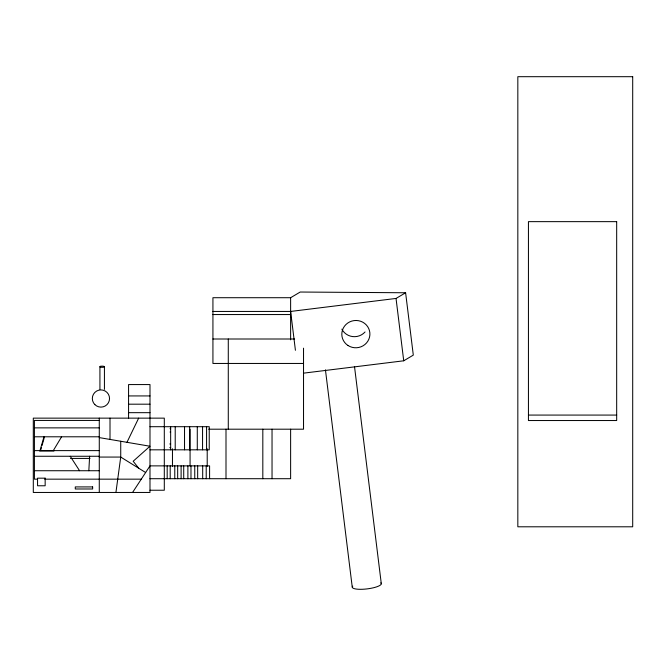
<?xml version="1.0" encoding="UTF-8"?>
<svg xmlns="http://www.w3.org/2000/svg" width="666" height="666" viewBox="0 0 666 666"><rect width="100%" height="100%" fill="white"/><g stroke="black" fill="none" stroke-linecap="round" stroke-linejoin="round"><path stroke-width="1" d="M88.836 470.729L89.619 456.26M115.926 492.457L120.729 457.067L120.729 441.258M40.002 450.616L43.981 436.788L43.981 438.678L41.991 445.587M40.568 450.532L41.425 447.569M126.965 442.316L138.661 418.14M53.288 450.616L61.597 436.788M132.567 492.457L149.992 465.875L209.59 465.875L209.59 478.704M303.53 363.453L212.929 363.453L212.929 297.71L290.626 297.71L300.208 292.033L405.611 292.765L413.303 355.12L403.729 360.797L303.438 373.168M212.929 311.447L290.626 311.447L396.037 298.443L405.611 292.765M212.929 314.552L290.626 314.552M212.929 339.002L294.597 339.002M128.571 395.929L149.992 395.929M128.571 404.187L149.992 404.187M128.571 412.67L149.992 412.67M528.438 415.076L616.674 415.076M99.276 420.437L34.416 420.437L34.416 479.162L37.504 479.162M149.992 426.698L209.232 426.698L209.232 449.825L149.992 449.825M34.416 427.872L99.276 427.872M170.021 428.704L170.654 428.704M208.741 429.195L303.53 429.195L303.53 348.168M170.021 432.034L170.654 432.034M34.416 436.788L99.276 436.788M169.788 443.972L170.654 443.972M169.788 447.61L170.654 447.61M34.416 450.616L99.276 450.616M39.569 450.982L53.979 450.982M34.416 456.26L99.276 456.26M99.276 457.067L120.729 457.067L145.629 472.519M70.454 458.424L90.01 458.424M34.416 470.729L99.276 470.729M149.992 478.704L290.626 478.704L290.626 429.195M44.714 479.162L141.275 479.162M149.992 490.234L164.302 490.234L164.302 418.14L33.3 418.14L33.3 492.457L149.992 492.457L149.992 384.565L128.571 384.565L128.571 418.331M99.276 437.604L149.992 446.237L133.183 461.238L138.661 468.19M70.221 456.26L79.579 470.729M396.037 298.443L403.729 360.797M354.495 366.483L381.302 583.732M325.441 369.855L352.247 587.112M290.626 311.447L295.421 350.291M290.626 297.71L290.626 339.827M272.036 429.195L272.036 478.704M262.82 429.195L262.82 478.704M228.28 339.002L228.28 429.195M225.999 429.195L225.999 478.704M207.209 448.792L207.209 466.325M206.577 426.698L206.577 449.825M206.219 465.875L206.219 478.704M202.689 465.875L202.689 478.704M202.556 426.698L202.556 449.825M197.669 465.875L197.669 478.704M197.286 426.698L197.286 449.825M194.755 465.875L194.755 478.704M190.976 465.875L190.976 478.704M190.076 429.195L190.076 465.875M189.668 426.698L189.668 449.825M187.887 465.875L187.887 478.704M184.532 426.698L184.532 449.825M183.716 465.875L183.716 478.704M181.11 465.875L181.11 478.704M177.672 465.875L177.672 478.704M175.216 426.698L175.216 449.825M174.775 465.875L174.775 478.704M172.461 448.792L172.461 466.325M170.654 426.698L170.654 449.825M170.196 465.875L170.196 478.704M167.183 465.875L167.183 478.704M110.007 418.14L110.007 439.427M104.429 366.725L104.429 389.402M99.925 366.725L99.925 389.402M99.276 418.14L99.276 492.457M365.043 331.976A14.061 13.653 -7 0 1 341.883 329.154M380.802 582.875A14.627 3.497 -7 0 1 366.775 588.935A14.627 3.497 -7 0 1 352.739 586.138M100.583 366.317L100.233 366.433A2.098 0.566 0 0 0 100.225 367.024L101.049 367.232A2.323 0.624 0 0 0 103.305 367.232L104.129 367.024A2.098 0.566 0 0 0 104.129 366.433L103.305 366.225A2.323 0.624 0 0 0 101.049 366.225L100.583 366.317M632.7 76.69L517.832 76.69L517.832 526.798L632.7 526.798L632.7 76.69M616.674 221.645L528.438 221.645L528.438 420.537L616.674 420.537L616.674 221.645M45.155 478.171L37.554 478.171L37.554 485.772L45.155 485.772L45.155 478.171M92.649 486.913L75.275 486.913L75.275 488.986L92.649 488.986L92.649 486.913M94.847 404.595A8.6 8.6 0 0 0 109.241 400.741A8.6 8.6 0 0 0 98.701 390.201A8.6 8.6 0 0 0 94.847 404.595M348.043 345.529A14.061 13.653 -7 0 0 369.88 334.94A14.061 13.653 -7 0 0 349.658 321.919A14.061 13.653 -7 0 0 348.043 345.529"/></g></svg>
